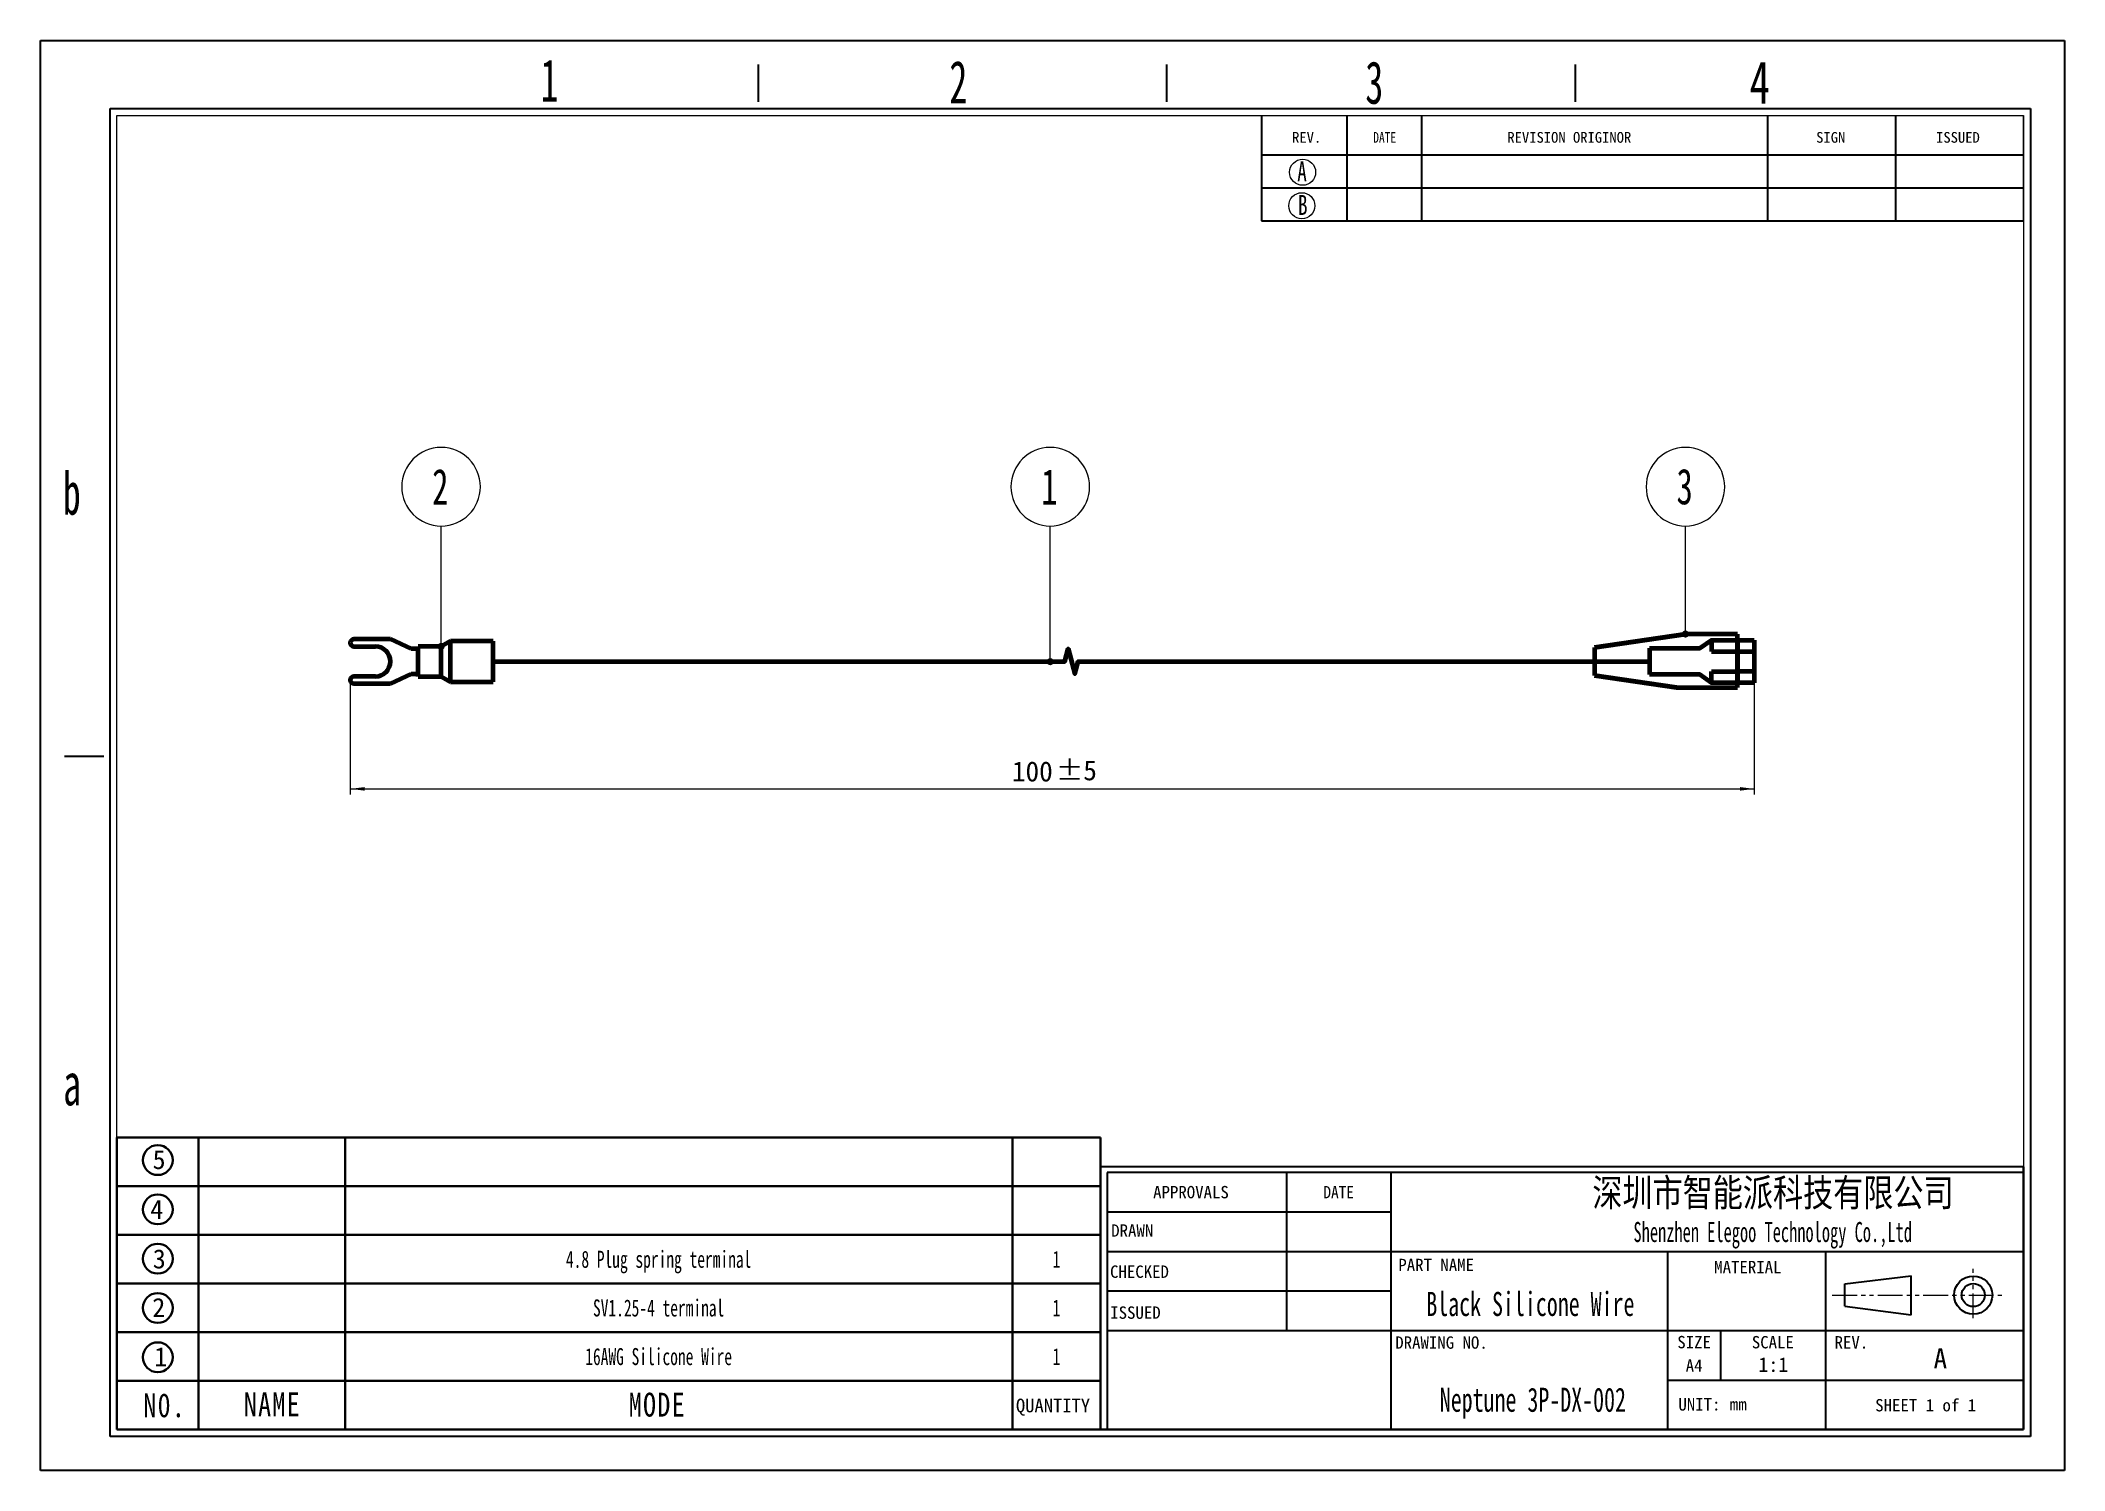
# Model space of a CAD drawing. Header units: millimetres. Extents: x 0 to 283, y 0 to 200.
import ezdxf
from ezdxf.enums import TextEntityAlignment as Align

# ---------------------------------------------------------------- set-up
doc = ezdxf.new("R2010")
doc.units = ezdxf.units.MM
for name, pattern in [('双点画线', [22, 12, -2, 2, -2, 2, -2]), ('点画线', [18, 12, -2, 2, -2]), ('虚线', [2, 1, -1])]:
    doc.linetypes.add(name, pattern=pattern)
doc.layers.get('0').update_dxf_attribs({"lineweight": 35})
for name, color, linetype, lineweight in [('SLD-0', 179, 'Continuous', 30), ('中心线层', 1, '点画线', 18), ('尺寸线层', 3, 'Continuous', 18), ('粗实线层', 7, 'Continuous', 35), ('细实线层', 7, 'Continuous', 18), ('虚线层', 6, '虚线', 18)]:
    doc.layers.add(name, color=color, linetype=linetype, lineweight=lineweight)
doc.styles.add('SLDTEXTSTYLE0', font='', dxfattribs={"width": 0.7})
doc.styles.add('SLDTEXTSTYLE10', font='', dxfattribs={"width": 0.7865})
doc.styles.add('SLDTEXTSTYLE11', font='', dxfattribs={"width": 0.862222})
doc.styles.add('SLDTEXTSTYLE12', font='', dxfattribs={"width": 1.089})
doc.styles.add('SLDTEXTSTYLE13', font='', dxfattribs={"width": 0.805625})
doc.styles.add('SLDTEXTSTYLE2', font='', dxfattribs={"width": 0.469})
doc.styles.add('SLDTEXTSTYLE3', font='', dxfattribs={"width": 0.56})
doc.styles.add('SLDTEXTSTYLE4', font='', dxfattribs={"width": 0.40535})
doc.styles.add('SLDTEXTSTYLE5', font='', dxfattribs={"width": 0.7})
doc.styles.add('SLDTEXTSTYLE6', font='', dxfattribs={"width": 0.62})
doc.styles.add('SLDTEXTSTYLE7', font='', dxfattribs={"width": 0.9075})
doc.styles.add('SLDTEXTSTYLE8', font='', dxfattribs={"width": 0.484})
doc.styles.add('SLDTEXTSTYLE9', font='', dxfattribs={"width": 0.870455})
doc.styles.add('工程1', font='')
doc.styles.add('标准', font='', dxfattribs={"width": 0.667})
doc.styles.get('SLDTEXTSTYLE0').set_extended_font_data('宋体')
doc.styles.get('SLDTEXTSTYLE10').set_extended_font_data('宋体')
doc.styles.get('SLDTEXTSTYLE11').set_extended_font_data('宋体')
doc.styles.get('SLDTEXTSTYLE12').set_extended_font_data('宋体')
doc.styles.get('SLDTEXTSTYLE13').set_extended_font_data('宋体')
doc.styles.get('SLDTEXTSTYLE2').set_extended_font_data('宋体')
doc.styles.get('SLDTEXTSTYLE3').set_extended_font_data('宋体')
doc.styles.get('SLDTEXTSTYLE4').set_extended_font_data('宋体')
doc.styles.get('SLDTEXTSTYLE5').set_extended_font_data('宋体')
doc.styles.get('SLDTEXTSTYLE6').set_extended_font_data('宋体')
doc.styles.get('SLDTEXTSTYLE7').set_extended_font_data('宋体')
doc.styles.get('SLDTEXTSTYLE8').set_extended_font_data('宋体')
doc.styles.get('SLDTEXTSTYLE9').set_extended_font_data('宋体')
doc.styles.get('工程1').set_extended_font_data('宋体')
doc.styles.get('标准').set_extended_font_data('宋体')
doc.dimstyles.new('标准', dxfattribs={"dimscale": 0.8, "dimtxt": 3.5, "dimasz": 2.5, "dimexe": 1, "dimexo": 0, "dimtad": 1, "dimdsep": 46, "dimtxsty": '工程1', "dimblk": '_CAXARROW', "dimcen": 0, "dimdle": 4, "dimazin": 2, "dimtfac": 0.707107, "dimtdec": 3, "dimtmove": 2, "dimatfit": 3, "dimfxl": 1, "dimfrac": 2, "dimtolj": 1, "dimarcsym": 1})

# ---------------------------------------------------------------- blocks, each defined once
blk = doc.blocks.new('ELEGOO标题栏_1')
for p in [(133.85, 38.11), (0, 0)]:
    blk.add_line(p, (133.85, 0))
at = {"layer": 'SLD-0', "color": 0, "linetype": 'Continuous'}
for p, q in [((133.85, 38.11), (0, 38.11)), ((0, 38.11), (0, 0)), ((133.85, 37.29), (0.96, 37.29)), ((0.96, 37.29), (0.96, 0)), ((26.95, 37.29), (26.95, 14.34)), ((42.07, 37.29), (42.07, 0)), ((42.07, 31.55), (0.96, 31.55)), ((133.85, 25.81), (0.96, 25.81)), ((82.22, 25.81), (82.22, 0)), ((105.17, 0), (105.17, 25.81)), ((107.93, 21.13), (117.56, 22.32)), ((107.93, 17.89), (107.93, 21.13)), ((117.56, 16.63), (117.56, 22.32)), ((42.07, 20.08), (0.96, 20.08)), ((107.93, 17.89), (117.56, 16.63)), ((133.85, 14.34), (0.96, 14.34)), ((89.87, 14.34), (89.87, 7.17)), ((82.22, 7.17), (133.85, 7.17))]:
    blk.add_line(p, q, dxfattribs=at)
for radius in [2.77, 1.67]:
    blk.add_circle((126.54, 19.51), radius, dxfattribs=at)
at = {"layer": '中心线层', "color": 1, "linetype": '双点画线', "lineweight": 18, "ltscale": 0.3}
for p, q in [((126.54, 16.16), (126.54, 23.3)), ((106.1, 19.51), (130.7, 19.51))]:
    blk.add_line(p, q, dxfattribs=at)
at = {"layer": 'SLD-0', "color": 0}
for s, insert, char_height, width, attachment_point, style in [('{\\W1;APPROVALS}', (13.1, 35.34), 1.7927, 38.1779, 2, 'SLDTEXTSTYLE10'), ('DATE', (34.52, 35.34), 1.793, 17.8919, 2, 'SLDTEXTSTYLE7'), ('{\\W0.8;深圳市智能派科技有限公司}', (97.5, 36.37), 4, 133.1206, 2, 'SLDTEXTSTYLE0'), ('{\\W1;DRAWN}', (4.58, 29.77), 1.7927, 12.6788, 2, 'SLDTEXTSTYLE4'), ('{\\fsimsun|b1|i0|c134|p2;\\W0.6;Shenzhen Elegoo Technology Co.,Ltd}', (97.46, 30.12), 2.9104, 129.0935, 2, 'SLDTEXTSTYLE2'), ('{\\W1;CHECKED}', (5.63, 23.81), 1.7927, 17.6061, 2, 'SLDTEXTSTYLE4'), ('{\\W1;PART NAME}', (48.66, 24.78), 1.7927, 40.2352, 2, 'SLDTEXTSTYLE11'), ('{\\W1;MATERIAL}', (93.86, 24.48), 1.7927, 43.0109, 2, 'SLDTEXTSTYLE12'), ('{\\W1;ISSUED}', (5.05, 17.87), 1.7927, 14.7218, 2, 'SLDTEXTSTYLE4'), ('{\\W1;DRAWING NO.}', (49.43, 13.53), 1.7927, 46.8642, 2, 'SLDTEXTSTYLE9'), ('{\\W1;SIZE}', (86.06, 13.59), 1.793, 9.8746, 2, 'SLDTEXTSTYLE4'), ('{\\W1;SCALE}', (97.48, 13.58), 1.7927, 22.8456, 2, 'SLDTEXTSTYLE7'), ('{\\W1;REV.}', (108.87, 13.56), 1.793, 16.3741, 2, 'SLDTEXTSTYLE7'), ('{\\W1;A}', (120.78, 11.78), 2.91, 3.9348, 1, 'SLDTEXTSTYLE3'), ('{\\W1;A4}', (86.06, 10.18), 1.793, 4.9073, 2, 'SLDTEXTSTYLE4'), ('{\\W1;1:1}', (97.55, 10.49), 2.117, 7.7808, 2, 'SLDTEXTSTYLE3'), ('{\\W1;UNIT:}', (86.83, 4.57), 1.7927, 18.0042, 2, 'SLDTEXTSTYLE7'), ('{\\W1;mm}', (92.46, 4.58), 1.793, 5.0475, 2, 'SLDTEXTSTYLE8'), ('{\\W1;SHEET 1 of 1}', (119.64, 4.44), 1.7927, 47.0046, 2, 'SLDTEXTSTYLE13')]:
    blk.add_mtext(s, dxfattribs=dict(at, insert=insert, char_height=char_height, width=width, attachment_point=attachment_point, style=style))
at = {"layer": '尺寸线层', "color": 0, "style": '标准', "width": 0.667}
for tag, height, p in [('绘制者', 2, (21.79, 28.7)), ('绘图日期', 2, (34.51, 28.68)), ('审核者', 2, (21.8, 23.22)), ('审核日期', 2, (34.51, 22.95)), ('材质', 3.5, (94.1, 18.33)), ('发布者', 2, (21.79, 17.24)), ('发布日期', 2, (34.51, 17.21)), ('零件名称', 3.5, (62.32, 18.23)), ('图纸编号', 3.5, (62.68, 4.34))]:
    blk.add_attdef(tag, text='', height=height, dxfattribs=at).set_placement(p, align=Align.MIDDLE_CENTER)
blk = doc.blocks.new('更新记录栏_1')
at = {"layer": 'SLD-0', "color": 0, "linetype": 'Continuous'}
for p, q in [((-110.52, 0), (-110.52, -15.3)), ((-98.13, 0), (-98.13, -15.3)), ((-87.3, 0), (-87.3, -15.3)), ((-110.52, -5.74), (0, -5.74)), ((-110.52, -10.52), (0, -10.52)), ((-110.52, -15.3), (0, -15.3))]:
    blk.add_line(p, q, dxfattribs=at)
at = {"layer": 'SLD-0', "color": 0}
for p, q in [((-37.16, 0), (-37.16, -15.3)), ((-18.58, 0), (-18.58, -15.3))]:
    blk.add_line(p, q, dxfattribs=at)
at = {"layer": 'SLD-0', "color": 2, "lineweight": 0}
for centre in [(-104.56, -8.25), (-104.68, -13.1)]:
    blk.add_circle(centre, 1.89, dxfattribs=at)
at = {"layer": '粗实线层', "color": 0, "lineweight": 18}
for p in [(-110.52, 0), (0, -15.3)]:
    blk.add_line(p, (0, 0), dxfattribs=at)
at = {"layer": 'SLD-0', "color": 0, "attachment_point": 1, "style": 'SLDTEXTSTYLE10'}
for s, insert, char_height, width in [('{\\W1;REV.}', (-106.09, -2.41), 1.554, 12.2988), ('DATE', (-94.32, -2.41), 1.554, 13.4388), ('{\\W1;REVISION ORIGINOR}', (-74.87, -2.41), 1.5536, 57.5127), ('{\\W1;SIGN}', (-30.09, -2.41), 1.554, 12.3134), ('{\\W1;ISSUED}', (-12.7, -2.41), 1.5536, 19.59)]:
    blk.add_mtext(s, dxfattribs=dict(at, insert=insert, char_height=char_height, width=width))
at = {"layer": 'SLD-0', "color": 2, "char_height": 2.9, "attachment_point": 1, "style": 'SLDTEXTSTYLE5'}
for s, insert, width in [('A', (-105.34, -6.68), 3.5956), ('B', (-105.23, -11.54), 3.5381)]:
    blk.add_mtext(s, dxfattribs=dict(at, insert=insert, width=width))
at = {"layer": '尺寸线层', "color": 0, "style": '标准', "width": 0.667}
for tag, p in [('日期A', (-92.71, -8.13)), ('A版本更新内容', (-62.23, -8.13)), ('标记A', (-27.87, -8.13)), ('发布者A', (-9.29, -8.13)), ('日期B', (-92.71, -12.91)), ('A版本更新内容', (-62.23, -12.91)), ('标记B', (-27.87, -12.91)), ('发布者B', (-9.29, -12.91))]:
    blk.add_attdef(tag, text='', height=1.5, dxfattribs=at).set_placement(p, align=Align.MIDDLE_CENTER)
blk = doc.blocks.new('图框_1')
at = {"layer": 'SLD-0', "color": 0}
for p, q in [((0, 207.38), (293.52, 207.38)), ((0, 0), (0, 207.38)), ((293.52, 207.38), (293.52, 0)), ((293.52, 0), (0, 0))]:
    blk.add_line(p, q, dxfattribs=at)
at = {"layer": 'SLD-0', "color": 0, "linetype": 'Continuous'}
for p, q in [((104.11, 198.49), (104.11, 203.88)), ((163.36, 198.49), (163.36, 203.88)), ((222.61, 198.49), (222.61, 203.88)), ((10.1, 4.94), (10.1, 197.5)), ((10.1, 197.5), (288.58, 197.5)), ((288.58, 197.5), (288.58, 4.94)), ((9.21, 103.56), (3.48, 103.56)), ((288.58, 4.94), (10.1, 4.94))]:
    blk.add_line(p, q, dxfattribs=at)
at = {"layer": 'SLD-0', "color": 0, "lineweight": 15}
for p, q in [((11.08, 5.93), (11.08, 196.52)), ((11.08, 196.52), (287.59, 196.52)), ((287.59, 196.52), (287.59, 5.93)), ((287.59, 5.93), (11.08, 5.93))]:
    blk.add_line(p, q, dxfattribs=at)
at = {"layer": 'SLD-0', "color": 0, "char_height": 6.17, "attachment_point": 1}
for s, insert, width, style in [('1', (72.52, 204.68), 3.1728, 'SLDTEXTSTYLE6'), ('2', (131.8, 204.43), 6.4014, 'SLDTEXTSTYLE6'), ('3', (192.12, 204.37), 6.3735, 'SLDTEXTSTYLE6'), ('4', (247.85, 204.37), 7.6545, 'SLDTEXTSTYLE5'), ('b', (3.24, 144.8), 6.4386, 'SLDTEXTSTYLE6'), ('a', (3.29, 59.13), 6.3735, 'SLDTEXTSTYLE6')]:
    blk.add_mtext(s, dxfattribs=dict(at, insert=insert, width=width, style=style))
blk = doc.blocks.new('图框1_1')
at = {"layer": '粗实线层', "color": 0}
blk.add_blockref('图框_1', (0, 0), dxfattribs=at)
blk = doc.blocks.new('明细栏_1')
at = {"layer": '粗实线层', "color": 0}
for p, q in [((144.46, 42.89), (0, 42.89)), ((0, 0), (0, 42.89)), ((12, 42.89), (12, 0)), ((33.51, 42.89), (33.51, 0)), ((131.49, 42.89), (131.49, 0)), ((144.46, 42.89), (144.46, 0)), ((144.46, 35.74), (0, 35.74)), ((144.46, 28.59), (0, 28.59)), ((144.46, 21.44), (0, 21.44)), ((0, 14.3), (0, 21.44)), ((144.46, 14.3), (0, 14.3)), ((144.46, 7.17), (0, 7.17)), ((144.46, 0), (0, 0))]:
    blk.add_line(p, q, dxfattribs=at)
for centre in [(6, 39.59), (6, 32.35), (6, 25.11), (6, 17.87), (6, 10.63)]:
    blk.add_circle(centre, 2.19, dxfattribs=at)
at = {"layer": '尺寸线层', "color": 0, "char_height": 2.8, "attachment_point": 1, "line_spacing_factor": 1.15057, "style": '标准'}
for s, insert, width in [('\\T1.1;{\\fsimsun|b1|i0|c134|p2;\\W1;5}', (5.24, 41.07), 1.5173), ('\\T1.1;{\\fsimsun|b1|i0|c134|p2;\\W1;4}', (4.9, 33.74), 1.7207), ('\\T1.1;{\\fsimsun|b1|i0|c134|p2;\\W1;3}', (5.27, 26.48), 1.5173), ('\\T1.1;{\\fsimsun|b1|i0|c134|p2;\\W1;2}', (5.2, 19.34), 1.5486), ('\\T1.1;{\\fsimsun|b1|i0|c134|p2;\\W1;1}', (5.48, 12.1), 1.3013)]:
    blk.add_mtext(s, dxfattribs=dict(at, insert=insert, width=width))
at = {"layer": '尺寸线层', "color": 3, "attachment_point": 1, "line_spacing_factor": 1.15057, "style": '标准'}
for s, insert, char_height, width in [('\\T1.1;{\\fsimsun|b1|i0|c134|p2;\\W0.8;\\C0;N0.}', (3.88, 5.33), 3.5, 5.1088), ('\\T1.1;{\\fsimsun|b1|i0|c134|p2;\\W0.8;\\C0;NAME}', (18.64, 5.48), 3.5, 8.4532), ('\\T1.1;{\\fsimsun|b1|i0|c134|p2;\\W0.8;\\C0;MODE}', (75.17, 5.42), 3.5, 8.4532), ('{\\fSimSun|b1|i0|c134|p2;\\W1;\\T1;\\C0;QUANTITY}', (132.02, 4.55), 2, 11.2737)]:
    blk.add_mtext(s, dxfattribs=dict(at, insert=insert, char_height=char_height, width=width))
at = {"layer": '尺寸线层', "color": 0, "style": '标准', "width": 0.667}
for tag, p in [('名称5', (22.75, 39.31)), ('规格5', (79.55, 39.31)), ('数量5 ', (137.97, 39.31)), ('名称4', (22.75, 32.17)), ('规格4 ', (79.55, 32.17)), ('数量4', (137.97, 32.17)), ('名称3', (22.75, 25.02)), ('规格3', (79.55, 25.02)), ('数量3', (137.97, 25.02)), ('名称2', (22.75, 17.87)), ('规格2', (79.55, 17.87)), ('数量2', (137.97, 17.87)), ('名称1', (22.75, 10.73)), ('规格1', (79.55, 10.73)), ('数量1', (137.97, 10.73))]:
    blk.add_attdef(tag, text='', height=2.5, dxfattribs=at).set_placement(p, align=Align.MIDDLE_CENTER)
blk = doc.blocks.new('*X9')
at = {"color": 0, "char_height": 2.8, "attachment_point": 1, "style": '工程1'}
for s, insert, width in [('100', (135.94, 99.23), 45.238), ('%%P5', (142.12, 99.39), 24.0268)]:
    blk.add_mtext(s, dxfattribs=dict(at, insert=insert, width=width))
blk = doc.blocks.new('*X8')
at = {"layer": '尺寸线层', "linetype": 'Continuous'}
for points in [[(43.36, 95.39), (45.36, 95.64), (45.36, 95.14)], [(239.83, 95.39), (237.83, 95.64), (237.83, 95.14)]]:
    blk.add_hatch(color=0, dxfattribs=at).paths.add_polyline_path(points, flags=0)
at = {"layer": '尺寸线层', "color": 0, "linetype": 'Continuous'}
for p, q in [((43.36, 110.62), (43.36, 94.59)), ((239.83, 110.22), (239.83, 94.59)), ((43.36, 95.39), (239.83, 95.39))]:
    blk.add_line(p, q, dxfattribs=at)
at = {"layer": '尺寸线层', "color": 0}
blk.add_blockref('*X9', (0, 0), dxfattribs=at)
blk = doc.blocks.new('_CAXARROW')
blk.add_hatch(color=0).paths.add_polyline_path([(0, 0), (-1, 0.125), (-1, -0.125)], flags=0)
blk = doc.blocks.new('*X10')
at = {"layer": '细实线层', "lineweight": 18}
h = blk.add_hatch(color=0, dxfattribs=at)
edge = h.paths.add_edge_path(flags=0)
edge.add_arc((0, 0), 0.5, 0, 360)
at = {"layer": '细实线层', "color": 0}
blk.add_line((0, 0), (0, 18.98), dxfattribs=at)
for start, end in [(90, 270), (270, 90)]:
    blk.add_arc((0, 24.48), 5.5, start, end, dxfattribs=at)
at = {"layer": '细实线层', "color": 0, "lineweight": 18, "insert": (0, 24.48), "char_height": 5, "width": 2.8506, "attachment_point": 5, "line_spacing_factor": 1.15057, "style": '标准'}
blk.add_mtext('\\T1.1;1', dxfattribs=at)
blk = doc.blocks.new('*X11')
at = {"layer": '细实线层', "lineweight": 18}
h = blk.add_hatch(color=0, dxfattribs=at)
edge = h.paths.add_edge_path(flags=0)
edge.add_arc((0, 0), 0.5, 0, 360)
at = {"layer": '细实线层', "color": 0}
blk.add_line((0, 0), (0, 16.85), dxfattribs=at)
for start, end in [(90, 270), (270, 90)]:
    blk.add_arc((0, 22.35), 5.5, start, end, dxfattribs=at)
at = {"layer": '细实线层', "color": 0, "lineweight": 18, "insert": (0, 22.35), "char_height": 5, "width": 3.1301, "attachment_point": 5, "line_spacing_factor": 1.15057, "style": '标准'}
blk.add_mtext('\\T1.1;2', dxfattribs=at)
blk = doc.blocks.new('*X12')
at = {"layer": '细实线层', "lineweight": 18}
h = blk.add_hatch(color=0, dxfattribs=at)
edge = h.paths.add_edge_path(flags=0)
edge.add_arc((0, 0), 0.5, 0, 360)
at = {"layer": '细实线层', "color": 0}
blk.add_line((0, 0), (0, 15.11), dxfattribs=at)
for start, end in [(90, 270), (270, 90)]:
    blk.add_arc((0, 20.61), 5.5, start, end, dxfattribs=at)
at = {"layer": '细实线层', "color": 0, "lineweight": 18, "insert": (0, 20.61), "char_height": 5, "width": 3.1301, "attachment_point": 5, "line_spacing_factor": 1.15057, "style": '标准'}
blk.add_mtext('\\T1.1;3', dxfattribs=at)

msp = doc.modelspace()

# ---------------------------------------------------------------- linework, layer by layer
at = {"color": 7, "linetype": 'Continuous', "lineweight": 70}
for p, q in [((48.965, 116.32), (43.86, 116.32)), ((51.86, 114.97), (48.965, 116.32)), ((43.86, 115.32), (46.86, 115.32)), ((52.86, 114.97), (51.86, 114.97)), ((56.061, 115.32), (52.86, 115.32)), ((52.86, 111.12), (52.86, 115.32)), ((57.36, 116.07), (56.061, 115.32)), ((56.061, 111.12), (56.061, 115.32)), ((63.36, 116.07), (57.36, 116.07)), ((57.36, 110.37), (57.36, 116.07)), ((63.36, 110.37), (63.36, 116.07)), ((46.86, 111.12), (43.86, 111.12)), ((48.965, 110.12), (51.86, 111.47)), ((51.86, 111.47), (52.86, 111.47)), ((52.86, 111.12), (56.061, 111.12)), ((56.061, 111.12), (57.36, 110.37)), ((43.86, 110.12), (48.965, 110.12)), ((57.36, 110.37), (63.36, 110.37))]:
    msp.add_line(p, q, dxfattribs=at)
for centre, radius, start, end in [((43.86, 115.82), 0.5, 90, 270), ((46.86, 113.22), 2.1, 270, 90), ((43.86, 110.62), 0.5, 90, 270)]:
    msp.add_arc(centre, radius, start, end, dxfattribs=at)
at = {"layer": '细实线层', "lineweight": 80}
for p, q in [((217.474, 115.185), (230.195, 117.059)), ((217.474, 111.255), (228.952, 109.564))]:
    msp.add_line(p, q, dxfattribs=at)
at = {"layer": '细实线层', "lineweight": 70}
for p, q in [((237.474, 117.059), (230.195, 117.059)), ((237.474, 109.564), (237.474, 117.059)), ((237.474, 116.219), (239.829, 116.219)), ((239.829, 116.219), (239.829, 110.219)), ((217.474, 115.185), (217.474, 111.255)), ((237.474, 110.219), (237.474, 114.602)), ((237.474, 114.602), (239.829, 114.602)), ((239.829, 111.834), (237.474, 111.834)), ((228.952, 109.564), (237.474, 109.564)), ((239.829, 110.219), (237.474, 110.219))]:
    msp.add_line(p, q, dxfattribs=at)
at = {"layer": '细实线层'}
msp.add_line((217.474, 113.312), (217.474, 115.185), dxfattribs=at)
at = {"layer": '细实线层', "linetype": 'Continuous', "lineweight": 70}
msp.add_line((225.184, 115.08), (225.184, 111.388), dxfattribs=at)
at = {"layer": '细实线层', "lineweight": 70}
msp.add_lwpolyline([(63.36, 113.22), (143.335, 113.22), (143.803, 114.97), (144.741, 111.47), (145.21, 113.22), (225.184, 113.22)], dxfattribs=at)
at = {"layer": '虚线层', "color": 0, "linetype": 'Continuous', "lineweight": 70}
for p, q in [((233.829, 116.219), (233.829, 114.602)), ((233.829, 114.602), (237.474, 114.602)), ((233.829, 110.219), (233.829, 111.834)), ((233.829, 111.834), (237.474, 111.834))]:
    msp.add_line(p, q, dxfattribs=at)
msp.add_lwpolyline([(225.184, 115.08), (232.184, 115.08), (233.829, 116.219), (237.474, 116.219), (237.474, 110.219), (233.829, 110.219), (232.184, 111.388), (225.184, 111.388)], dxfattribs=at)

# ---------------------------------------------------------------- block references
at = {"xscale": 0.964990897734145, "yscale": 0.964990897734145, "zscale": 0.964990897734145}
msp.add_blockref('ELEGOO标题栏_1', (148.357, 5.718), dxfattribs=at).add_auto_attribs({'零件名称': 'Black Silicone Wire', '图纸编号': 'Neptune 3P-DX-002'})
at = {"layer": '粗实线层', "color": 0, "xscale": 0.964990897734145, "yscale": 0.964990897734145, "zscale": 0.964990897734145}
for name, p in [('图框1_1', (0, 0)), ('更新记录栏_1', (277.522, 189.637))]:
    msp.add_blockref(name, p, dxfattribs=at)
at = {"layer": '粗实线层', "color": 0, "xscale": 0.9529514990850049, "yscale": 0.9529514990850049, "zscale": 0.9529514990850049}
msp.add_blockref('明细栏_1', (10.696, 5.718), dxfattribs=at).add_auto_attribs({'规格1': '16AWG Silicone Wire', '数量1': '1', '规格2': 'SV1.25-4 terminal', '规格3': '4.8 Plug spring terminal', '数量2': '1', '数量3': '1'})
at = {"layer": '细实线层'}
for name, p in [('*X11', (56.061, 115.32)), ('*X10', (141.309, 113.193)), ('*X12', (230.195, 117.059))]:
    msp.add_blockref(name, p, dxfattribs=at)

# ---------------------------------------------------------------- dimensions: what is measured, and where the dimension line sits
at = {"layer": '尺寸线层', "color": 0}
dim = msp.add_linear_dim(base=(239.829, 95.393), p1=(43.36, 110.62), p2=(239.829, 110.219), text='\\A1;100{\\H1x;%%P5}', dimstyle='标准', override={"dimsah": 1, "dimtfac": 1, "dimtfill": 1, "dimtzin": 8}, dxfattribs=at)
dim.commit()
dim.dimension.update_dxf_attribs({"geometry": '*X8', "text_midpoint": (141.594, 95.393)})

doc.saveas('drawing.dxf')
